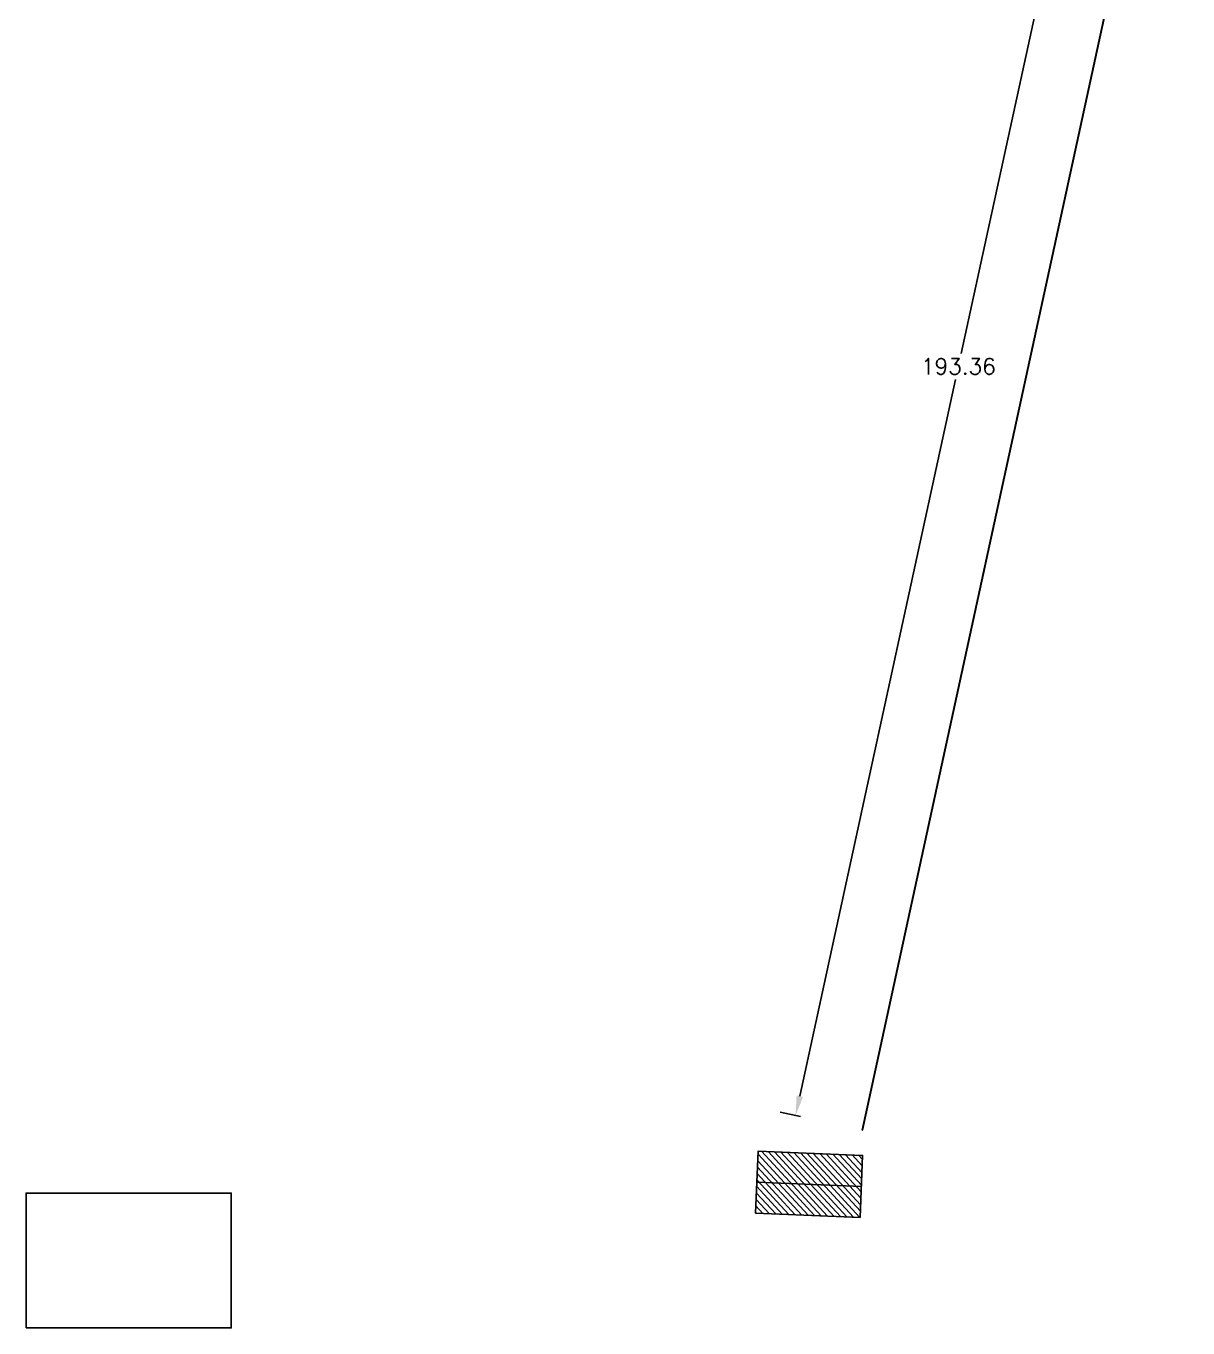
# Model space of a CAD drawing. Header units: metres. Extents: x 244933 to 246143, y 6126180 to 6128142.
# Drawn here: x 245374.9 to 245521.4, y 6126686.8 to 6126851 of the extents above; entities that cross this region are included whole.
import ezdxf

# ---------------------------------------------------------------- set-up
doc = ezdxf.new("R2010")
doc.units = ezdxf.units.M
doc.header["$LTSCALE"] = 2
doc.header["$MEASUREMENT"] = 0
doc.header["$PDMODE"] = 34
doc.header["$PDSIZE"] = 0.066667
doc.layers.get('Defpoints').update_dxf_attribs({"linetype": 'CONTINUOUS'})
doc.layers.add('casa', color=8, linetype='CONTINUOUS')
doc.styles.add('ROMANS', font='ROMANS')
doc.dimstyles.new('VIUPORST', dxfattribs={"dimscale": 0, "dimtxt": 2, "dimasz": 2.5, "dimexe": 2, "dimexo": 8, "dimtad": 0, "dimtih": 1, "dimtoh": 1, "dimlfac": -1, "dimzin": 0, "dimdsep": 46, "dimtxsty": 'ROMANS', "dimcen": 2.5, "dimdle": 2, "dimclrd": 256, "dimclre": 256, "dimclrt": 2, "dimadec": 0, "dimazin": 0, "dimtfac": 1, "dimtdec": 4, "dimtmove": 2, "dimatfit": 3, "dimfxl": 1, "dimtolj": 1, "dimtzin": 0, "dimarcsym": 0})

# ---------------------------------------------------------------- blocks, each defined once
blk = doc.blocks.new('casa')
at = {"layer": 'casa'}
h = blk.add_hatch(dxfattribs=at)
h.set_pattern_fill('ANSI31', color=256, scale=5)
h.set_pattern_definition([(45, (-245958.60385, -6127297.02027), (-0.44194173824, 0.44194173824), [])])
h.paths.add_polyline_path([(-4.24, 7.14), (4.24, 7.14), (4.24, -7.14), (-4.24, -7.14)])
blk.add_line((0, 7.14), (0, -7.14), dxfattribs=at)
blk.add_lwpolyline([(-4.24, 7.14), (4.24, 7.14), (4.24, -7.14), (-4.24, -7.14)], close=True, dxfattribs=at)
blk = doc.blocks.new('*D232')
at = {"layer": 'casa', "lineweight": -2, "transparency": 16777216}
for p, q in [((245513.6, 6126902.44), (245511.04, 6126903)), ((245512.47, 6126900.13), (245492.81, 6126809.72)), ((245472.46, 6126716.07), (245492.11, 6126806.47)), ((245472.53, 6126713.5), (245469.97, 6126714.05))]:
    blk.add_line(p, q, dxfattribs=at)
at = {"layer": 'casa', "transparency": 16777216}
for points in [[(245512.06, 6126900.22), (245512.87, 6126900.04), (245513, 6126902.57)], [(245472.05, 6126716.16), (245472.86, 6126715.98), (245471.93, 6126713.63)]]:
    blk.add_solid(points, dxfattribs=at)
at = {"layer": 'Defpoints', "color": 0, "transparency": 16777216}
for p in [(245513, 6126902.57), (245521.42, 6126900.74), (245480.35, 6126711.8)]:
    blk.add_point(p, dxfattribs=at)
at = {"layer": 'casa', "color": 2, "transparency": 16777216, "insert": (245492.46, 6126808.1), "char_height": 2, "attachment_point": 5, "style": 'ROMANS'}
blk.add_mtext('\\A1;193.36', dxfattribs=at)

msp = doc.modelspace()

# ---------------------------------------------------------------- linework, layer by layer
at = {"layer": 'casa', "color": 0}
for p, q in [((245521.397, 6126900.74), (245480.325, 6126711.797)), ((245480.345, 6126711.797), (245521.417, 6126900.74))]:
    msp.add_line(p, q, dxfattribs=at)
at = {"layer": 'casa', "color": 4}
for p, q in [((245480.325, 6126711.797), (245480.345, 6126711.797)), ((245480.381, 6126708.596), (245480.401, 6126708.595))]:
    msp.add_line(p, q, dxfattribs=at)
msp.add_lwpolyline([(245374.86, 6126686.837), (245400.743, 6126686.837), (245400.743, 6126703.844), (245374.86, 6126703.844)], close=True, dxfattribs=at)

# ---------------------------------------------------------------- block references
at = {"layer": 'casa', "color": 1, "xscale": 0.9233077781409436, "yscale": 0.9233077781409436, "zscale": 0.9233077781409436, "rotation": 87.67193938085524}
msp.add_blockref('casa', (245473.635, 6126704.956), dxfattribs=at)

# ---------------------------------------------------------------- dimensions: what is measured, and where the dimension line sits
at = {"layer": 'casa', "color": 4}
dim = msp.add_aligned_dim(p1=(245480.345, 6126711.797), p2=(245521.417, 6126900.74), distance=8.616, dimstyle='VIUPORST', override={"dimscale": 1}, dxfattribs=at)
dim.commit()
dim.dimension.update_dxf_attribs({"geometry": '*D232', "text_midpoint": (245492.462, 6126808.099)})

doc.saveas('drawing.dxf')
